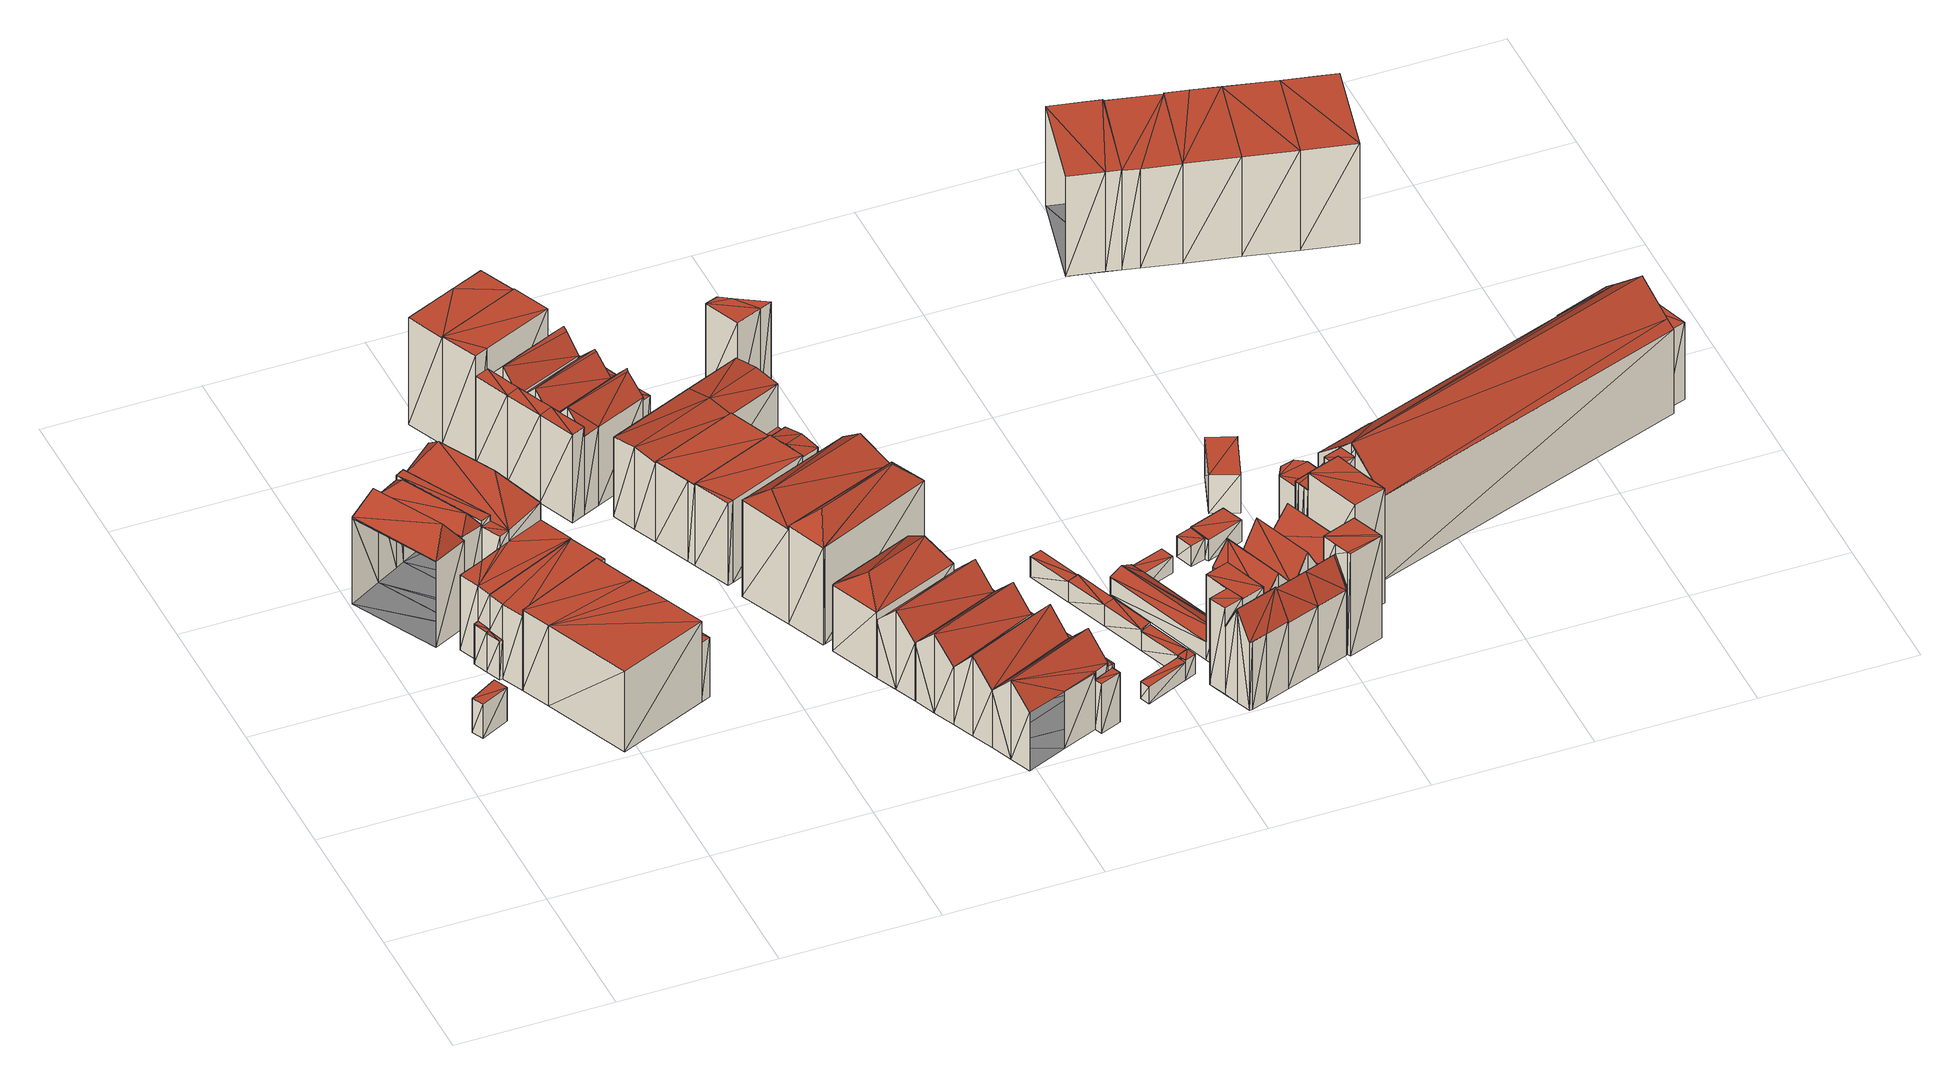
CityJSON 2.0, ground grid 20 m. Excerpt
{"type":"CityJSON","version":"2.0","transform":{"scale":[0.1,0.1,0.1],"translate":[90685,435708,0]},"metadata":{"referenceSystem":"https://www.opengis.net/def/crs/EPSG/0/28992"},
"CityObjects":{
"building1":{"type":"Building","attributes":{"TerrainHeight":-0.62,"bron_tex":"UltraCAM-X 10cm juni 2008","voll_tex":"complete","bron_geo":"Lidar 15-30 punten - nov. 2008","status":"1"},"geometry":[{"type":"MultiSurface","lod":"2","boundaries":[[[0,1,2]],[[2,3,0]],[[4,5,6]],[[6,7,4]],[[7,6,2]],[[2,1,7]],[[4,7,1]],[[1,0,4]],[[5,4,0]],[[0,3,5]],[[6,5,3]],[[3,2,6]]],"semantics":{"surfaces":[{"type":"RoofSurface"},{"type":"GroundSurface"},{"type":"WallSurface"}],"values":[0,0,1,1,2,2,2,2,2,2,2,2]}}]},
"building2":{"type":"Building","attributes":{"TerrainHeight":-0.75,"bron_tex":"UltraCAM-X 10cm juni 2008","voll_tex":"complete","bron_geo":"Lidar 15-30 punten - nov. 2008","status":"1"},"geometry":[{"type":"MultiSurface","lod":"2","boundaries":[[[8,9,10]],[[10,11,8]],[[12,13,9]],[[9,8,14]],[[14,12,9]],[[10,9,13]],[[11,14,8]],[[15,16,17]],[[17,18,19]],[[19,15,17]],[[20,21,11]],[[11,10,20]],[[19,22,23]],[[23,12,19]],[[15,19,12]],[[12,14,15]],[[18,17,10]],[[10,13,18]],[[16,15,14]],[[14,11,16]]],"semantics":{"surfaces":[{"type":"RoofSurface"},{"type":"GroundSurface"},{"type":"WallSurface"}],"values":[0,0,0,0,0,0,0,1,1,1,2,2,2,2,2,2,2,2,2,2]}}]},
"building3":{"type":"Building","attributes":{"TerrainHeight":-0.89,"bron_tex":"UltraCAM-X 10cm juni 2008","voll_tex":"complete","bron_geo":"Lidar 15-30 punten - nov. 2008","status":"1"},"geometry":[{"type":"MultiSurface","lod":"2","boundaries":[[[24,25,26]],[[27,28,29]],[[30,31,32]],[[32,33,30]],[[29,26,25]],[[27,29,25]],[[34,35,36]],[[36,37,34]],[[26,29,28]],[[26,28,24]],[[18,19,22]],[[38,39,40]],[[40,41,18]],[[18,22,38]],[[38,40,18]],[[42,18,25]],[[25,24,42]],[[22,38,28]],[[28,27,22]],[[43,44,30]],[[30,33,43]],[[38,39,33]],[[33,32,38]],[[13,23,27]],[[27,25,13]],[[41,42,34]],[[34,37,41]],[[31,45,37]],[[37,36,31]],[[32,31,36]],[[36,35,32]],[[24,28,35]],[[35,34,24]]],"semantics":{"surfaces":[{"type":"RoofSurface"},{"type":"GroundSurface"},{"type":"WallSurface"}],"values":[0,0,0,0,0,0,0,0,0,0,1,1,1,1,1,2,2,2,2,2,2,2,2,2,2,2,2,2,2,2,2,2,2]}}]},
"building4":{"type":"Building","attributes":{"TerrainHeight":-1.07,"bron_tex":"UltraCAM-X 10cm juni 2008","voll_tex":"complete","bron_geo":"Lidar 15-30 punten - nov. 2008","status":"1"},"geometry":[{"type":"MultiSurface","lod":"2","boundaries":[[[46,47,48]],[[48,49,46]],[[50,51,52]],[[52,53,54]],[[54,55,44]],[[43,50,52]],[[52,54,44]],[[44,43,52]],[[39,40,56]],[[56,57,58]],[[58,59,60]],[[60,61,62]],[[39,56,58]],[[58,60,62]],[[62,39,58]],[[60,59,48]],[[48,47,60]],[[63,64,46]],[[46,49,63]],[[59,58,49]],[[49,48,59]],[[62,61,51]],[[51,50,62]],[[39,62,50]],[[50,43,39]],[[57,56,55]],[[55,54,57]],[[65,66,54]],[[54,53,65]],[[47,46,53]],[[53,52,47]],[[61,60,52]],[[52,51,61]]],"semantics":{"surfaces":[{"type":"RoofSurface"},{"type":"GroundSurface"},{"type":"WallSurface"}],"values":[0,0,0,0,0,0,0,0,1,1,1,1,1,1,1,2,2,2,2,2,2,2,2,2,2,2,2,2,2,2,2,2,2]}}]},
"building5":{"type":"Building","attributes":{"TerrainHeight":-0.92,"bron_tex":"UltraCAM-X 10cm juni 2008","voll_tex":"complete","bron_geo":"Lidar 15-30 punten - nov. 2008","status":"1"},"geometry":[{"type":"MultiSurface","lod":"2","boundaries":[[[67,68,64]],[[64,63,67]],[[69,70,66]],[[66,65,71]],[[71,69,66]],[[72,73,58]],[[58,57,74]],[[74,75,72]],[[72,58,74]],[[73,72,68]],[[68,67,73]],[[58,73,67]],[[67,63,58]],[[70,66,57]],[[57,74,70]],[[69,70,74]],[[74,75,69]],[[72,75,69]],[[69,71,72]],[[64,68,71]],[[71,65,64]]],"semantics":{"surfaces":[{"type":"RoofSurface"},{"type":"GroundSurface"},{"type":"WallSurface"}],"values":[0,0,0,0,0,1,1,1,1,2,2,2,2,2,2,2,2,2,2,2,2]}}]},
"building6":{"type":"Building","attributes":{"TerrainHeight":-0.88,"bron_tex":"UltraCAM-X 10cm juni 2008","voll_tex":"complete","bron_geo":"Lidar 15-30 punten - nov. 2008","status":"1"},"geometry":[{"type":"MultiSurface","lod":"2","boundaries":[[[76,77,78]],[[78,79,80]],[[80,76,78]],[[81,82,83]],[[83,84,81]],[[85,86,87]],[[88,89,90]],[[91,92,85]],[[85,87,88]],[[88,90,93]],[[91,85,88]],[[88,93,91]],[[94,75,74]],[[74,95,96]],[[97,98,99]],[[100,101,102]],[[102,103,94]],[[94,74,96]],[[100,102,94]],[[94,96,97]],[[99,100,94]],[[94,97,99]],[[104,75,87]],[[87,86,104]],[[79,78,86]],[[86,85,79]],[[98,97,85]],[[85,92,98]],[[99,98,92]],[[92,91,99]],[[100,99,91]],[[91,93,100]],[[84,83,93]],[[93,90,84]],[[103,105,90]],[[90,89,103]],[[94,103,89]],[[89,88,94]],[[75,94,88]],[[88,87,75]],[[74,104,78]],[[78,77,74]],[[95,74,77]],[[77,76,95]],[[96,95,76]],[[76,80,96]],[[97,96,80]],[[80,79,97]],[[101,100,83]],[[83,82,101]],[[102,101,82]],[[82,81,102]],[[105,102,81]],[[81,84,105]]],"semantics":{"surfaces":[{"type":"RoofSurface"},{"type":"GroundSurface"},{"type":"WallSurface"}],"values":[0,0,0,0,0,0,0,0,0,0,0,0,1,1,1,1,1,1,1,1,1,1,2,2,2,2,2,2,2,2,2,2,2,2,2,2,2,2,2,2,2,2,2,2,2,2,2,2,2,2,2,2,2,2]}}]},
"building7":{"type":"Building","attributes":{"TerrainHeight":-0.83,"bron_tex":"UltraCAM-X 10cm juni 2008","voll_tex":"complete","bron_geo":"Lidar 15-30 punten - nov. 2008","status":"1"},"geometry":[{"type":"MultiSurface","lod":"2","boundaries":[[[45,106,107]],[[30,45,106]],[[106,108,30]],[[109,107,106]],[[106,108,110]],[[110,109,106]],[[30,110,108]],[[56,40,41]],[[41,111,112]],[[112,56,41]],[[111,41,45]],[[45,107,111]],[[112,111,107]],[[107,109,112]],[[56,112,109]],[[109,110,56]],[[44,55,110]],[[110,30,44]]],"semantics":{"surfaces":[{"type":"RoofSurface"},{"type":"GroundSurface"},{"type":"WallSurface"}],"values":[0,0,0,0,0,0,0,1,1,1,2,2,2,2,2,2,2,2]}}]},
"building8":{"type":"Building","attributes":{"TerrainHeight":-0.14,"bron_tex":"UltraCAM-X 10cm juni 2008","voll_tex":"complete","bron_geo":"Lidar 15-30 punten - nov. 2008","status":"1"},"geometry":[{"type":"MultiSurface","lod":"2","boundaries":[[[113,114,115]],[[115,116,117]],[[117,113,115]],[[118,119,120]],[[120,121,122]],[[122,118,120]],[[123,124,116]],[[116,115,123]],[[122,121,115]],[[115,114,122]],[[118,122,114]],[[114,113,118]],[[120,119,117]],[[117,116,120]]],"semantics":{"surfaces":[{"type":"RoofSurface"},{"type":"GroundSurface"},{"type":"WallSurface"}],"values":[0,0,0,1,1,1,2,2,2,2,2,2,2,2]}}]},
"building9":{"type":"Building","attributes":{"TerrainHeight":-0.33,"bron_tex":"UltraCAM-X 10cm juni 2008","voll_tex":"complete","bron_geo":"Lidar 15-30 punten - nov. 2008","status":"1"},"geometry":[{"type":"MultiSurface","lod":"2","boundaries":[[[125,126,127]],[[127,128,129]],[[129,125,127]],[[130,131,119]],[[119,118,130]],[[113,117,127]],[[127,128,113]],[[130,118,128]],[[128,129,130]],[[132,130,129]],[[129,125,132]],[[131,132,125]],[[125,126,131]],[[119,131,126]],[[126,127,119]]],"semantics":{"surfaces":[{"type":"RoofSurface"},{"type":"GroundSurface"},{"type":"WallSurface"}],"values":[0,0,0,1,1,2,2,2,2,2,2,2,2,2,2]}}]},
"building10":{"type":"Building","attributes":{"TerrainHeight":-0.52,"bron_tex":"UltraCAM-X 10cm juni 2008","voll_tex":"complete","bron_geo":"Lidar 15-30 punten - nov. 2008","status":"1"},"geometry":[{"type":"MultiSurface","lod":"2","boundaries":[[[133,134,135]],[[135,136,137]],[[137,138,133]],[[133,135,137]],[[139,140,141]],[[141,142,143]],[[143,139,141]],[[144,141,140]],[[140,145,144]],[[146,147,148]],[[146,148,149]],[[150,151,131]],[[131,130,152]],[[152,153,154]],[[154,155,156]],[[156,150,131]],[[152,154,156]],[[156,131,152]],[[152,157,140]],[[140,139,152]],[[136,135,139]],[[139,143,136]],[[158,150,143]],[[143,142,158]],[[159,141,160]],[[130,132,144]],[[144,145,130]],[[157,130,145]],[[145,140,157]],[[141,161,160]],[[132,131,147]],[[147,146,132]],[[146,161,144]],[[159,149,142]],[[131,151,148]],[[148,147,131]],[[153,152,135]],[[135,134,153]],[[154,153,134]],[[134,133,154]],[[155,154,133]],[[133,138,155]],[[156,155,138]],[[138,137,156]],[[150,156,137]],[[137,136,150]]],"semantics":{"surfaces":[{"type":"RoofSurface"},{"type":"GroundSurface"},{"type":"WallSurface"}],"values":[0,0,0,0,0,0,0,0,0,0,0,1,1,1,1,1,1,1,2,2,2,2,2,2,2,2,2,2,2,2,2,2,2,2,2,2,2,2,2,2,2,2,2,2,2,2]}}]},
"building11":{"type":"Building","attributes":{"TerrainHeight":-0.55,"bron_tex":"UltraCAM-X 10cm juni 2008","voll_tex":"complete","bron_geo":"Lidar 15-30 punten - nov. 2008","status":"1"},"geometry":[{"type":"MultiSurface","lod":"2","boundaries":[[[162,163,149]],[[149,148,162]],[[164,165,166]],[[166,167,164]],[[168,165,164]],[[164,169,170]],[[170,168,164]],[[171,172,173]],[[173,174,175]],[[175,171,173]],[[176,177,151]],[[151,150,178]],[[179,180,181]],[[181,176,151]],[[178,179,181]],[[181,151,178]],[[150,158,167]],[[167,166,150]],[[182,150,166]],[[166,165,182]],[[164,183,184]],[[178,182,165]],[[165,168,178]],[[172,171,168]],[[168,170,172]],[[185,164,184]],[[149,183,167]],[[185,163,169]],[[151,177,162]],[[162,148,151]],[[179,178,171]],[[171,175,179]],[[180,179,175]],[[175,174,180]],[[186,187,174]],[[174,173,186]],[[176,181,173]],[[173,172,176]]],"semantics":{"surfaces":[{"type":"RoofSurface"},{"type":"GroundSurface"},{"type":"WallSurface"}],"values":[0,0,0,0,0,0,0,0,0,0,1,1,1,1,1,1,2,2,2,2,2,2,2,2,2,2,2,2,2,2,2,2,2,2,2,2,2,2]}}]},
"building12":{"type":"Building","attributes":{"TerrainHeight":-0.56,"bron_tex":"UltraCAM-X 10cm juni 2008","voll_tex":"complete","bron_geo":"Lidar 15-30 punten - nov. 2008","status":"1"},"geometry":[{"type":"MultiSurface","lod":"2","boundaries":[[[188,189,163]],[[163,162,190]],[[190,188,163]],[[170,169,191]],[[192,193,194]],[[194,195,196]],[[196,192,194]],[[197,198,199]],[[199,200,201]],[[201,202,197]],[[197,199,201]],[[198,170,191]],[[191,199,198]],[[203,204,177]],[[177,176,205]],[[205,206,207]],[[207,208,203]],[[203,177,205]],[[205,207,203]],[[191,169,163]],[[163,189,191]],[[189,209,191]],[[210,188,200]],[[204,211,188]],[[188,190,204]],[[177,204,190]],[[190,162,177]],[[206,205,194]],[[194,193,206]],[[207,206,193]],[[193,192,207]],[[208,207,192]],[[192,196,208]],[[212,208,196]],[[196,195,212]],[[205,213,198]],[[198,197,205]],[[195,194,197]],[[197,202,195]],[[203,212,202]],[[202,201,203]],[[211,203,201]],[[201,200,211]],[[210,199,214]],[[213,176,170]],[[170,198,213]],[[199,209,214]]],"semantics":{"surfaces":[{"type":"RoofSurface"},{"type":"GroundSurface"},{"type":"WallSurface"}],"values":[0,0,0,0,0,0,0,0,0,0,0,0,0,1,1,1,1,1,1,2,2,2,2,2,2,2,2,2,2,2,2,2,2,2,2,2,2,2,2,2,2,2,2,2,2,2,2]}}]},
"building13":{"type":"Building","attributes":{"TerrainHeight":-0.41,"bron_tex":"UltraCAM-X 10cm juni 2008","voll_tex":"complete","bron_geo":"Lidar 15-30 punten - nov. 2008","status":"1"},"geometry":[{"type":"MultiSurface","lod":"2","boundaries":[[[215,216,187]],[[187,186,215]],[[217,181,180]],[[180,218,217]],[[218,180,187]],[[187,216,218]],[[217,218,216]],[[216,215,217]],[[181,217,215]],[[215,186,181]]],"semantics":{"surfaces":[{"type":"RoofSurface"},{"type":"GroundSurface"},{"type":"WallSurface"}],"values":[0,0,1,1,2,2,2,2,2,2]}}]},
"building14":{"type":"Building","attributes":{"TerrainHeight":-0.75,"bron_tex":"UltraCAM-X 10cm juni 2008","voll_tex":"complete","bron_geo":"Lidar 15-30 punten - nov. 2008","status":"1"},"geometry":[{"type":"MultiSurface","lod":"2","boundaries":[[[219,220,221]],[[221,222,223]],[[223,224,219]],[[219,221,223]],[[225,224,219]],[[226,225,219]],[[223,224,225]],[[220,226,219]],[[227,228,229]],[[230,231,232]],[[232,227,229]],[[229,230,232]],[[232,231,220]],[[220,221,232]],[[227,232,221]],[[221,222,227]],[[228,227,222]],[[222,223,228]],[[229,228,223]],[[223,225,229]],[[231,230,226]],[[226,220,231]]],"semantics":{"surfaces":[{"type":"RoofSurface"},{"type":"GroundSurface"},{"type":"WallSurface"}],"values":[0,0,0,0,0,0,0,0,1,1,1,1,2,2,2,2,2,2,2,2,2,2]}}]},
"building15":{"type":"Building","attributes":{"TerrainHeight":-0.73,"bron_tex":"UltraCAM-X 10cm juni 2008","voll_tex":"complete","bron_geo":"Lidar 15-30 punten - nov. 2008","status":"1"},"geometry":[{"type":"MultiSurface","lod":"2","boundaries":[[[233,234,235]],[[235,236,237]],[[237,233,235]],[[238,239,240]],[[240,241,238]],[[242,243,244]],[[244,240,239]],[[239,242,244]],[[245,246,239]],[[239,238,245]],[[239,246,247]],[[247,242,239]],[[248,249,250]],[[250,251,248]],[[252,248,251]],[[251,253,252]],[[254,255,256]],[[256,257,258]],[[258,254,256]],[[259,260,261]],[[261,262,259]],[[260,263,264]],[[264,265,261]],[[261,260,264]],[[266,267,268]],[[268,269,270]],[[270,271,266]],[[266,268,270]],[[238,241,235]],[[235,234,238]],[[265,264,234]],[[234,233,265]],[[272,273,237]],[[237,236,272]],[[274,272,236]],[[236,235,274]],[[275,274,241]],[[241,240,275]],[[268,267,244]],[[244,243,268]],[[276,268,243]],[[243,242,276]],[[267,275,240]],[[240,244,267]],[[277,278,246]],[[246,245,277]],[[264,263,245]],[[245,238,264]],[[269,276,242]],[[242,247,269]],[[278,269,247]],[[247,246,278]],[[261,265,250]],[[250,249,261]],[[279,261,249]],[[249,248,279]],[[251,280,281]],[[262,279,248]],[[248,252,262]],[[282,283,252]],[[252,253,282]],[[284,251,281]],[[233,237,256]],[[256,255,233]],[[255,280,250]],[[284,254,253]],[[271,282,254]],[[254,258,271]],[[266,271,258]],[[258,257,266]],[[273,266,257]],[[257,256,273]],[[270,285,260]],[[260,259,270]],[[283,270,259]],[[259,262,283]],[[285,277,263]],[[263,260,285]]],"semantics":{"surfaces":[{"type":"RoofSurface"},{"type":"GroundSurface"},{"type":"WallSurface"}],"values":[0,0,0,0,0,0,0,0,0,0,0,0,0,0,0,0,0,0,0,0,0,0,0,0,1,1,1,1,2,2,2,2,2,2,2,2,2,2,2,2,2,2,2,2,2,2,2,2,2,2,2,2,2,2,2,2,2,2,2,2,2,2,2,2,2,2,2,2,2,2,2,2,2,2,2,2,2,2]}}]},
"building16":{"type":"Building","attributes":{"TerrainHeight":-0.93,"bron_tex":"UltraCAM-X 10cm juni 2008","voll_tex":"complete","bron_geo":"Lidar 15-30 punten - nov. 2008","status":"1"},"geometry":[{"type":"MultiSurface","lod":"2","boundaries":[[[286,287,288]],[[288,289,290]],[[290,291,286]],[[286,288,290]],[[292,293,294]],[[295,296,297]],[[295,294,293]],[[293,296,295]],[[294,292,298]],[[298,299,297]],[[297,295,294]],[[294,298,297]],[[300,301,302]],[[302,303,304]],[[304,305,300]],[[300,302,304]],[[303,302,293]],[[293,292,303]],[[288,287,297]],[[297,296,288]],[[302,306,296]],[[296,293,302]],[[304,303,292]],[[292,298,304]],[[298,299,304]],[[307,304,299]],[[299,297,307]],[[305,307,287]],[[287,286,305]],[[300,305,286]],[[286,291,300]],[[301,300,291]],[[291,290,301]],[[308,301,290]],[[290,289,308]],[[306,308,289]],[[289,288,306]]],"semantics":{"surfaces":[{"type":"RoofSurface"},{"type":"GroundSurface"},{"type":"WallSurface"}],"values":[0,0,0,0,0,0,0,0,0,0,0,0,1,1,1,1,2,2,2,2,2,2,2,2,2,2,2,2,2,2,2,2,2,2,2,2,2]}}]},
"building17":{"type":"Building","attributes":{"TerrainHeight":-0.86,"bron_tex":"UltraCAM-X 10cm juni 2008","voll_tex":"complete","bron_geo":"Lidar 15-30 punten - nov. 2008","status":"1"},"geometry":[{"type":"MultiSurface","lod":"2","boundaries":[[[309,310,311]],[[311,312,309]],[[310,313,309]],[[312,309,313]],[[314,315,312]],[[312,313,314]],[[312,315,311]],[[316,230,229]],[[229,317,318]],[[318,316,229]],[[225,226,310]],[[310,311,225]],[[230,316,313]],[[313,310,230]],[[318,317,315]],[[315,314,318]],[[316,318,314]],[[314,313,316]],[[317,229,311]],[[311,315,317]]],"semantics":{"surfaces":[{"type":"RoofSurface"},{"type":"GroundSurface"},{"type":"WallSurface"}],"values":[0,0,0,0,0,0,0,1,1,1,2,2,2,2,2,2,2,2,2,2]}}]},
"building18":{"type":"Building","attributes":{"TerrainHeight":-1.01,"bron_tex":"UltraCAM-X 10cm juni 2008","voll_tex":"complete","bron_geo":"Lidar 15-30 punten - nov. 2008","status":"1"},"geometry":[{"type":"MultiSurface","lod":"2","boundaries":[[[319,320,321]],[[321,322,319]],[[323,324,325]],[[325,326,323]],[[325,324,327]],[[327,328,325]],[[329,330,302]],[[302,301,329]],[[301,308,322]],[[322,321,301]],[[329,301,321]],[[321,320,329]],[[319,331,324]],[[324,323,319]],[[330,332,323]],[[323,326,330]],[[333,330,326]],[[326,325,333]],[[308,302,328]],[[328,327,308]],[[324,327,322]],[[322,331,324]],[[328,325,333]],[[333,302,328]]],"semantics":{"surfaces":[{"type":"RoofSurface"},{"type":"GroundSurface"},{"type":"WallSurface"}],"values":[0,0,0,0,0,0,1,1,2,2,2,2,2,2,2,2,2,2,2,2,2,2,2,2]}}]},
"building19":{"type":"Building","attributes":{"TerrainHeight":-0.99,"bron_tex":"UltraCAM-X 10cm juni 2008","voll_tex":"complete","bron_geo":"Lidar 15-30 punten - nov. 2008","status":"1"},"geometry":[{"type":"MultiSurface","lod":"2","boundaries":[[[334,323,326]],[[326,335,334]],[[336,334,335]],[[335,337,336]],[[338,339,320]],[[340,338,320]],[[340,320,319]],[[341,342,343]],[[344,345,330]],[[330,329,344]],[[332,330,326]],[[326,323,332]],[[334,323,319]],[[319,346,334]],[[326,335,347]],[[347,330,326]],[[340,346,334]],[[334,336,340]],[[341,343,336]],[[336,337,341]],[[347,345,337]],[[337,335,347]],[[344,329,320]],[[320,339,344]],[[338,340,343]],[[343,342,338]]],"semantics":{"surfaces":[{"type":"RoofSurface"},{"type":"GroundSurface"},{"type":"WallSurface"}],"values":[0,0,0,0,0,0,0,0,1,1,2,2,2,2,2,2,2,2,2,2,2,2,2,2,2,2]}}]},
"building20":{"type":"Building","attributes":{"TerrainHeight":-1.12,"bron_tex":"UltraCAM-X 10cm juni 2008","voll_tex":"complete","bron_geo":"Lidar 15-30 punten - nov. 2008","status":"1"},"geometry":[{"type":"MultiSurface","lod":"2","boundaries":[[[348,349,350]],[[351,352,353]],[[353,354,355]],[[355,351,353]],[[356,357,358]],[[358,359,356]],[[360,356,357]],[[357,350,360]],[[361,362,345]],[[345,344,361]],[[350,360,348]],[[351,355,350]],[[350,349,351]],[[360,363,349]],[[349,348,360]],[[339,338,354]],[[354,353,339]],[[361,344,353]],[[353,352,361]],[[364,365,352]],[[352,351,364]],[[342,341,359]],[[359,358,342]],[[357,358,354]],[[354,366,357]],[[345,367,356]],[[356,359,345]],[[355,366,357]],[[357,350,355]],[[367,362,360]],[[360,356,367]]],"semantics":{"surfaces":[{"type":"RoofSurface"},{"type":"GroundSurface"},{"type":"WallSurface"}],"values":[0,0,0,0,0,0,0,0,1,1,2,2,2,2,2,2,2,2,2,2,2,2,2,2,2,2,2,2,2,2,2]}}]},
"building21":{"type":"Building","attributes":{"TerrainHeight":-0.99,"bron_tex":"UltraCAM-X 10cm juni 2008","voll_tex":"complete","bron_geo":"Lidar 15-30 punten - nov. 2008","status":"1"},"geometry":[{"type":"MultiSurface","lod":"2","boundaries":[[[368,369,370]],[[370,371,372]],[[372,373,374]],[[374,368,370]],[[370,372,374]],[[360,363,369]],[[369,370,360]],[[375,376,365]],[[365,364,377]],[[377,375,365]],[[378,379,362]],[[362,361,380]],[[381,382,378]],[[362,380,383]],[[383,381,378]],[[378,362,383]],[[377,384,369]],[[369,368,377]],[[381,385,368]],[[368,374,381]],[[386,387,374]],[[374,373,386]],[[378,382,373]],[[373,372,378]],[[388,379,371]],[[371,370,388]],[[369,363,364]],[[364,384,369]],[[360,370,388]],[[388,362,360]],[[380,361,365]],[[365,376,380]],[[383,380,376]],[[376,375,383]],[[385,383,375]],[[375,377,385]]],"semantics":{"surfaces":[{"type":"RoofSurface"},{"type":"GroundSurface"},{"type":"WallSurface"}],"values":[0,0,0,0,0,0,0,0,0,0,1,1,1,1,1,1,2,2,2,2,2,2,2,2,2,2,2,2,2,2,2,2,2,2,2,2]}}]},
"building22":{"type":"Building","attributes":{"TerrainHeight":-0.84,"bron_tex":"UltraCAM-X 10cm juni 2008","voll_tex":"complete","bron_geo":"Lidar 15-30 punten - nov. 2008","status":"1"},"geometry":[{"type":"MultiSurface","lod":"2","boundaries":[[[389,387,386]],[[386,390,391]],[[391,392,389]],[[389,386,391]],[[393,382,381]],[[381,383,394]],[[394,395,393]],[[393,381,394]],[[383,381,387]],[[387,389,383]],[[394,383,389]],[[389,392,394]],[[395,394,392]],[[392,391,395]],[[393,395,391]],[[391,390,393]],[[382,393,390]],[[390,386,382]]],"semantics":{"surfaces":[{"type":"RoofSurface"},{"type":"GroundSurface"},{"type":"WallSurface"}],"values":[0,0,0,0,1,1,1,1,2,2,2,2,2,2,2,2,2,2]}}]},
"building23":{"type":"Building","attributes":{"TerrainHeight":-0.66,"bron_tex":"UltraCAM-X 10cm juni 2008","voll_tex":"complete","bron_geo":"Lidar 15-30 punten - nov. 2008","status":"1"},"geometry":[{"type":"MultiSurface","lod":"2","boundaries":[[[396,397,398]],[[398,399,400]],[[400,401,402]],[[402,396,398]],[[398,400,402]],[[403,404,405]],[[405,406,407]],[[407,408,409]],[[409,403,405]],[[405,407,409]],[[405,404,398]],[[398,397,405]],[[406,405,397]],[[397,396,406]],[[407,406,396]],[[396,402,407]],[[408,407,402]],[[402,401,408]],[[409,408,401]],[[401,400,409]],[[403,409,400]],[[400,399,403]],[[404,403,399]],[[399,398,404]]],"semantics":{"surfaces":[{"type":"RoofSurface"},{"type":"GroundSurface"},{"type":"WallSurface"}],"values":[0,0,0,0,0,1,1,1,1,1,2,2,2,2,2,2,2,2,2,2,2,2,2,2]}}]},
"building24":{"type":"Building","attributes":{"TerrainHeight":-1.08,"bron_tex":"UltraCAM-X 10cm juni 2008","voll_tex":"complete","bron_geo":"Lidar 15-30 punten - nov. 2008","status":"1"},"geometry":[{"type":"MultiSurface","lod":"2","boundaries":[[[410,411,412]],[[412,413,410]],[[414,415,416]],[[416,417,414]],[[418,419,420]],[[420,421,422]],[[422,418,420]],[[423,424,413]],[[413,412,423]],[[420,419,412]],[[412,411,420]],[[425,420,411]],[[411,410,425]],[[415,414,410]],[[410,413,415]],[[418,422,416]],[[416,415,418]],[[421,425,414]],[[414,417,421]],[[422,421,417]],[[417,416,422]]],"semantics":{"surfaces":[{"type":"RoofSurface"},{"type":"GroundSurface"},{"type":"WallSurface"}],"values":[0,0,0,0,1,1,1,2,2,2,2,2,2,2,2,2,2,2,2,2,2]}}]},
"building25":{"type":"Building","attributes":{"TerrainHeight":-1.07,"bron_tex":"UltraCAM-X 10cm juni 2008","voll_tex":"complete","bron_geo":"Lidar 15-30 punten - nov. 2008","status":"1"},"geometry":[{"type":"MultiSurface","lod":"2","boundaries":[[[426,427,428]],[[428,429,426]],[[430,431,432]],[[432,433,430]],[[430,433,428]],[[428,427,430]],[[431,430,427]],[[427,426,431]],[[433,432,429]],[[429,428,433]]],"semantics":{"surfaces":[{"type":"RoofSurface"},{"type":"GroundSurface"},{"type":"WallSurface"}],"values":[0,0,1,1,2,2,2,2,2,2]}}]},
"building26":{"type":"Building","attributes":{"TerrainHeight":-1.15,"bron_tex":"UltraCAM-X 10cm juni 2008","voll_tex":"complete","bron_geo":"Lidar 15-30 punten - nov. 2008","status":"1"},"geometry":[{"type":"MultiSurface","lod":"2","boundaries":[[[434,435,436]],[[436,437,434]],[[438,432,431]],[[431,439,438]],[[426,429,437]],[[437,436,426]],[[439,431,436]],[[436,435,439]],[[432,438,434]],[[434,437,432]]],"semantics":{"surfaces":[{"type":"RoofSurface"},{"type":"GroundSurface"},{"type":"WallSurface"}],"values":[0,0,1,1,2,2,2,2,2,2]}}]},
"building27":{"type":"Building","attributes":{"TerrainHeight":-1.15,"bron_tex":"UltraCAM-X 10cm juni 2008","voll_tex":"complete","bron_geo":"Lidar 15-30 punten - nov. 2008","status":"1"},"geometry":[{"type":"MultiSurface","lod":"2","boundaries":[[[440,441,435]],[[435,434,440]],[[442,438,439]],[[439,443,442]],[[443,439,435]],[[435,441,443]],[[444,445,441]],[[441,440,444]],[[438,442,440]],[[440,434,438]]],"semantics":{"surfaces":[{"type":"RoofSurface"},{"type":"GroundSurface"},{"type":"WallSurface"}],"values":[0,0,1,1,2,2,2,2,2,2]}}]},
"building28":{"type":"Building","attributes":{"TerrainHeight":-0.91,"bron_tex":"UltraCAM-X 10cm juni 2008","voll_tex":"complete","bron_geo":"Lidar 15-30 punten - nov. 2008","status":"1"},"geometry":[{"type":"MultiSurface","lod":"2","boundaries":[[[444,413,446]],[[446,445,444]],[[424,423,447]],[[419,418,442]],[[442,443,419]],[[448,443,445]],[[445,446,448]],[[424,447,446]],[[446,413,424]],[[442,418,413]],[[413,444,442]],[[419,448,447]],[[447,423,419]]],"semantics":{"surfaces":[{"type":"RoofSurface"},{"type":"GroundSurface"},{"type":"WallSurface"}],"values":[0,0,0,1,1,2,2,2,2,2,2,2,2]}}]},
"building29":{"type":"Building","attributes":{"TerrainHeight":-1.02,"bron_tex":"UltraCAM-X 10cm juni 2008","voll_tex":"complete","bron_geo":"Lidar 15-30 punten - nov. 2008","status":"1"},"geometry":[{"type":"MultiSurface","lod":"2","boundaries":[[[449,450,451]],[[451,452,453]],[[453,449,451]],[[454,455,456]],[[456,457,454]],[[458,459,460]],[[458,460,461]],[[462,459,460]],[[460,463,464]],[[464,465,462]],[[462,460,464]],[[466,467,468]],[[468,469,470]],[[470,471,472]],[[472,473,466]],[[466,468,470]],[[470,472,466]],[[474,475,476]],[[476,450,474]],[[475,477,451]],[[451,476,475]],[[478,468,450]],[[450,449,478]],[[479,461,449]],[[449,453,479]],[[467,466,452]],[[452,451,467]],[[466,473,456]],[[456,455,466]],[[453,452,455]],[[455,454,453]],[[458,479,454]],[[454,457,458]],[[473,480,457]],[[457,456,473]],[[481,482,461]],[[461,460,481]],[[480,483,459]],[[459,458,480]],[[484,481,460]],[[460,463,484]],[[470,469,463]],[[463,464,470]],[[471,470,464]],[[464,465,471]],[[472,471,465]],[[465,462,472]],[[459,462,472]],[[472,483,459]]],"semantics":{"surfaces":[{"type":"RoofSurface"},{"type":"GroundSurface"},{"type":"WallSurface"}],"values":[0,0,0,0,0,0,0,0,0,0,0,1,1,1,1,1,1,2,2,2,2,2,2,2,2,2,2,2,2,2,2,2,2,2,2,2,2,2,2,2,2,2,2,2,2,2,2,2,2]}}]},
"building30":{"type":"Building","attributes":{"TerrainHeight":-0.81,"bron_tex":"UltraCAM-X 10cm juni 2008","voll_tex":"complete","bron_geo":"Lidar 15-30 punten - nov. 2008","status":"1"},"geometry":[{"type":"MultiSurface","lod":"2","boundaries":[[[485,486,487]],[[487,475,474]],[[474,488,489]],[[489,485,487]],[[487,474,489]],[[475,487,490]],[[490,477,475]],[[491,492,493]],[[494,495,468]],[[468,467,491]],[[491,493,494]],[[494,468,491]],[[492,496,487]],[[487,486,492]],[[497,498,486]],[[486,485,497]],[[494,493,485]],[[485,489,494]],[[495,494,489]],[[489,488,495]],[[487,490,491]],[[491,496,487]],[[491,467,477]],[[477,490,491]]],"semantics":{"surfaces":[{"type":"RoofSurface"},{"type":"GroundSurface"},{"type":"WallSurface"}],"values":[0,0,0,0,0,0,0,1,1,1,1,1,2,2,2,2,2,2,2,2,2,2,2,2]}}]},
"building31":{"type":"Building","attributes":{"TerrainHeight":-0.82,"bron_tex":"UltraCAM-X 10cm juni 2008","voll_tex":"complete","bron_geo":"Lidar 15-30 punten - nov. 2008","status":"1"},"geometry":[{"type":"MultiSurface","lod":"2","boundaries":[[[499,500,498]],[[498,497,499]],[[501,493,492]],[[492,502,501]],[[502,492,498]],[[498,500,502]],[[501,502,500]],[[500,499,501]],[[493,501,499]],[[499,497,493]]],"semantics":{"surfaces":[{"type":"RoofSurface"},{"type":"GroundSurface"},{"type":"WallSurface"}],"values":[0,0,1,1,2,2,2,2,2,2]}}]},
"building32":{"type":"Building","attributes":{"TerrainHeight":-0.76,"bron_tex":"UltraCAM-X 10cm juni 2008","voll_tex":"complete","bron_geo":"Lidar 15-30 punten - nov. 2008","status":"1"},"geometry":[{"type":"MultiSurface","lod":"2","boundaries":[[[503,504,481]],[[481,484,503]],[[482,481,504]],[[482,504,505]],[[506,507,508]],[[508,509,506]],[[510,509,506]],[[506,511,512]],[[512,510,506]],[[513,514,495]],[[495,468,469]],[[469,513,495]],[[514,515,506]],[[506,507,514]],[[516,514,507]],[[507,508,516]],[[517,505,508]],[[508,509,517]],[[515,495,511]],[[511,506,515]],[[510,509,517]],[[517,482,510]],[[468,478,510]],[[510,512,468]],[[488,474,512]],[[512,511,488]],[[504,503,518]],[[469,513,503]],[[503,484,469]],[[504,519,505]]],"semantics":{"surfaces":[{"type":"RoofSurface"},{"type":"GroundSurface"},{"type":"WallSurface"}],"values":[0,0,0,0,0,0,0,0,0,1,1,1,2,2,2,2,2,2,2,2,2,2,2,2,2,2,2,2,2,2]}}]},
"building33":{"type":"Building","attributes":{"TerrainHeight":-0.73,"bron_tex":"UltraCAM-X 10cm juni 2008","voll_tex":"complete","bron_geo":"Lidar 15-30 punten - nov. 2008","status":"1"},"geometry":[{"type":"MultiSurface","lod":"2","boundaries":[[[520,521,504]],[[504,518,520]],[[519,504,521]],[[519,521,522]],[[523,524,525]],[[525,526,523]],[[524,527,528]],[[528,525,524]],[[513,514,529]],[[529,530,513]],[[513,530,520]],[[520,518,513]],[[531,514,526]],[[526,525,531]],[[519,532,524]],[[524,523,519]],[[514,516,523]],[[523,526,514]],[[528,525,531]],[[531,529,528]],[[533,529,528]],[[528,527,533]],[[532,522,527]],[[527,524,532]]],"semantics":{"surfaces":[{"type":"RoofSurface"},{"type":"GroundSurface"},{"type":"WallSurface"}],"values":[0,0,0,0,0,0,0,0,1,1,2,2,2,2,2,2,2,2,2,2,2,2,2,2]}}]},
"building34":{"type":"Building","attributes":{"TerrainHeight":-0.87,"bron_tex":"UltraCAM-X 10cm juni 2008","voll_tex":"complete","bron_geo":"Lidar 15-30 punten - nov. 2008","status":"1"},"geometry":[{"type":"MultiSurface","lod":"2","boundaries":[[[534,535,536]],[[536,537,534]],[[538,539,540]],[[540,541,538]],[[539,538,536]],[[536,535,539]],[[541,540,534]],[[534,537,541]],[[538,541,537]],[[537,536,538]]],"semantics":{"surfaces":[{"type":"RoofSurface"},{"type":"GroundSurface"},{"type":"WallSurface"}],"values":[0,0,1,1,2,2,2,2,2,2]}}]},
"building35":{"type":"Building","attributes":{"TerrainHeight":-0.94,"bron_tex":"UltraCAM-X 10cm juni 2008","voll_tex":"complete","bron_geo":"Lidar 15-30 punten - nov. 2008","status":"1"},"geometry":[{"type":"MultiSurface","lod":"2","boundaries":[[[542,543,544]],[[544,545,546]],[[546,542,544]],[[547,540,539]],[[539,548,549]],[[549,547,539]],[[548,539,544]],[[544,543,548]],[[549,548,543]],[[543,542,549]],[[547,549,542]],[[542,546,547]],[[540,547,546]],[[546,545,540]],[[535,534,545]],[[545,544,535]]],"semantics":{"surfaces":[{"type":"RoofSurface"},{"type":"GroundSurface"},{"type":"WallSurface"}],"values":[0,0,0,1,1,1,2,2,2,2,2,2,2,2,2,2]}}]},
"building36":{"type":"Building","attributes":{"TerrainHeight":-0.74,"bron_tex":"UltraCAM-X 10cm juni 2008","voll_tex":"complete","bron_geo":"Lidar 15-30 punten - nov. 2008","status":"1"},"geometry":[{"type":"MultiSurface","lod":"2","boundaries":[[[550,551,552]],[[552,553,554]],[[554,555,550]],[[550,552,554]],[[553,552,528]],[[528,527,556]],[[556,553,528]],[[557,558,559]],[[560,561,562]],[[562,557,559]],[[559,560,562]],[[563,564,521]],[[521,520,563]],[[564,565,566]],[[566,521,564]],[[567,530,529]],[[529,568,569]],[[570,571,572]],[[529,569,573]],[[573,570,572]],[[567,529,573]],[[573,572,567]],[[554,553,574]],[[574,558,554]],[[553,556,559]],[[559,574,553]],[[570,573,558]],[[558,557,570]],[[571,570,557]],[[557,562,571]],[[572,571,562]],[[562,561,572]],[[567,572,561]],[[561,560,567]],[[565,564,575]],[[575,559,565]],[[564,563,560]],[[560,575,564]],[[530,567,563]],[[563,520,530]],[[521,566,522]],[[551,552,576]],[[576,568,551]],[[577,568,551]],[[551,550,577]],[[569,577,550]],[[550,555,569]],[[573,569,555]],[[555,554,573]],[[576,529,528]],[[528,552,576]],[[566,565,556]],[[556,527,566]],[[529,533,527]],[[527,528,529]]],"semantics":{"surfaces":[{"type":"RoofSurface"},{"type":"GroundSurface"},{"type":"WallSurface"}],"values":[0,0,0,0,0,0,0,0,0,0,0,0,0,0,0,1,1,1,1,1,1,1,2,2,2,2,2,2,2,2,2,2,2,2,2,2,2,2,2,2,2,2,2,2,2,2,2,2,2,2,2,2,2,2,2]}}]},
"building37":{"type":"Building","attributes":{"TerrainHeight":-0.26,"bron_tex":"UltraCAM-X 10cm juni 2008","voll_tex":"complete","bron_geo":"Lidar 15-30 punten - nov. 2008","status":"1"},"geometry":[{"type":"MultiSurface","lod":"2","boundaries":[[[578,579,580]],[[580,581,582]],[[582,578,580]],[[583,584,585]],[[585,586,587]],[[587,583,585]],[[584,583,580]],[[580,579,584]],[[585,584,579]],[[579,578,585]],[[586,585,578]],[[578,582,586]],[[587,586,582]],[[582,581,587]],[[583,587,581]],[[581,580,583]]],"semantics":{"surfaces":[{"type":"RoofSurface"},{"type":"GroundSurface"},{"type":"WallSurface"}],"values":[0,0,0,1,1,1,2,2,2,2,2,2,2,2,2,2]}}]},
"building38":{"type":"Building","attributes":{"TerrainHeight":0.87,"bron_tex":"UltraCAM-X 10cm juni 2008","voll_tex":"complete","bron_geo":"Lidar 15-30 punten - nov. 2008","status":"1"},"geometry":[{"type":"MultiSurface","lod":"2","boundaries":[[[588,589,590]],[[588,590,591]],[[588,591,592]],[[593,594,595]],[[595,596,593]],[[596,595,591]],[[591,590,596]],[[597,598,590]],[[590,589,597]],[[599,593,589]],[[589,588,599]],[[594,599,588]],[[588,592,594]]],"semantics":{"surfaces":[{"type":"RoofSurface"},{"type":"GroundSurface"},{"type":"WallSurface"}],"values":[0,0,0,1,1,2,2,2,2,2,2,2,2]}}]},
"building39":{"type":"Building","attributes":{"TerrainHeight":1,"bron_tex":"UltraCAM-X 10cm juni 2008","voll_tex":"complete","bron_geo":"Lidar 15-30 punten - nov. 2008","status":"1"},"geometry":[{"type":"MultiSurface","lod":"2","boundaries":[[[600,598,597]],[[601,600,597]],[[601,597,602]],[[601,602,603]],[[604,593,596]],[[596,605,604]],[[606,596,598]],[[598,600,606]],[[605,606,600]],[[600,601,605]],[[607,604,603]],[[603,602,607]],[[593,607,602]],[[602,597,593]]],"semantics":{"surfaces":[{"type":"RoofSurface"},{"type":"GroundSurface"},{"type":"WallSurface"}],"values":[0,0,0,0,1,1,2,2,2,2,2,2,2,2]}}]},
"building40":{"type":"Building","attributes":{"TerrainHeight":-0.49,"bron_tex":"UltraCAM-X 10cm juni 2008","voll_tex":"complete","bron_geo":"Lidar 15-30 punten - nov. 2008","status":"1"},"geometry":[{"type":"MultiSurface","lod":"2","boundaries":[[[608,609,610]],[[610,611,612]],[[612,613,614]],[[614,608,610]],[[610,612,614]],[[615,616,617]],[[617,618,615]],[[619,620,621]],[[621,622,619]],[[623,624,625]],[[626,627,628]],[[628,629,623]],[[623,625,626]],[[626,628,623]],[[630,631,632]],[[632,633,634]],[[634,630,632]],[[635,636,637]],[[637,638,639]],[[639,640,641]],[[641,642,643]],[[635,637,639]],[[641,643,644]],[[644,635,639]],[[639,641,644]],[[645,640,639]],[[639,646,647]],[[647,648,645]],[[645,639,647]],[[649,650,651]],[[651,652,653]],[[653,654,649]],[[649,651,653]],[[655,569,568]],[[656,657,658]],[[658,659,660]],[[660,661,662]],[[663,664,665]],[[666,667,668]],[[669,670,671]],[[671,672,673]],[[673,674,675]],[[676,677,655]],[[655,568,656]],[[658,660,662]],[[666,668,669]],[[669,671,673]],[[673,675,678]],[[676,655,656]],[[658,662,663]],[[665,666,669]],[[669,673,678]],[[678,676,656]],[[658,663,665]],[[665,669,678]],[[678,656,658]],[[658,665,678]],[[670,669,632]],[[632,631,670]],[[671,670,631]],[[631,630,671]],[[673,672,634]],[[634,633,673]],[[660,659,610]],[[610,609,660]],[[661,660,609]],[[609,608,661]],[[662,661,608]],[[608,614,662]],[[663,662,614]],[[614,613,663]],[[659,658,611]],[[611,610,659]],[[664,663,637]],[[637,636,664]],[[665,664,636]],[[636,635,665]],[[666,665,635]],[[635,644,666]],[[667,666,644]],[[644,643,667]],[[668,667,643]],[[643,642,668]],[[641,642,668]],[[668,669,641]],[[679,632,641]],[[641,640,679]],[[620,680,639]],[[639,638,620]],[[613,612,638]],[[638,637,613]],[[633,679,640]],[[640,645,633]],[[674,673,645]],[[645,648,674]],[[675,674,648]],[[648,647,675]],[[678,675,647]],[[647,646,678]],[[680,619,681]],[[681,639,680]],[[682,681,616]],[[629,628,651]],[[651,650,629]],[[618,617,650]],[[650,649,618]],[[677,676,649]],[[649,654,677]],[[655,677,654]],[[654,653,655]],[[569,655,653]],[[653,652,569]],[[577,569,652]],[[652,651,577]],[[682,615,646]],[[676,678,615]],[[615,618,676]],[[612,683,621]],[[621,620,612]],[[617,616,619]],[[619,622,617]],[[623,629,622]],[[622,621,623]],[[658,657,625]],[[625,624,658]],[[683,611,624]],[[624,623,683]],[[568,577,628]],[[628,627,568]],[[656,568,627]],[[627,626,656]],[[657,656,626]],[[626,625,657]]],"semantics":{"surfaces":[{"type":"RoofSurface"},{"type":"GroundSurface"},{"type":"WallSurface"}],"values":[0,0,0,0,0,0,0,0,0,0,0,0,0,0,0,0,0,0,0,0,0,0,0,0,0,0,0,0,0,0,0,0,0,1,1,1,1,1,1,1,1,1,1,1,1,1,1,1,1,1,1,1,1,1,1,1,1,2,2,2,2,2,2,2,2,2,2,2,2,2,2,2,2,2,2,2,2,2,2,2,2,2,2,2,2,2,2,2,2,2,2,2,2,2,2,2,2,2,2,2,2,2,2,2,2,2,2,2,2,2,2,2,2,2,2,2,2,2,2,2,2,2,2,2,2,2,2,2,2,2,2,2,2]}}]},
"building41":{"type":"Building","attributes":{"TerrainHeight":0.82,"bron_tex":"UltraCAM-X 10cm juni 2008","voll_tex":"complete","bron_geo":"Lidar 15-30 punten - nov. 2008","status":"1"},"geometry":[{"type":"MultiSurface","lod":"2","boundaries":[[[684,685,686]],[[686,687,688]],[[688,684,686]],[[689,604,605]],[[605,690,689]],[[601,603,686]],[[686,685,601]],[[691,605,685]],[[685,684,691]],[[690,691,684]],[[684,688,690]],[[604,689,687]],[[687,686,604]]],"semantics":{"surfaces":[{"type":"RoofSurface"},{"type":"GroundSurface"},{"type":"WallSurface"}],"values":[0,0,0,1,1,2,2,2,2,2,2,2,2]}}]},
"building42":{"type":"Building","attributes":{"TerrainHeight":0.89,"bron_tex":"UltraCAM-X 10cm juni 2008","voll_tex":"complete","bron_geo":"Lidar 15-30 punten - nov. 2008","status":"1"},"geometry":[{"type":"MultiSurface","lod":"2","boundaries":[[[692,693,688]],[[692,688,687]],[[694,689,690]],[[690,695,694]],[[695,690,688]],[[688,693,695]],[[689,694,692]],[[692,687,689]]],"semantics":{"surfaces":[{"type":"RoofSurface"},{"type":"GroundSurface"},{"type":"WallSurface"}],"values":[0,0,1,1,2,2,2,2]}}]},
"building43":{"type":"Building","attributes":{"TerrainHeight":0.83,"bron_tex":"UltraCAM-X 10cm juni 2008","voll_tex":"complete","bron_geo":"Lidar 15-30 punten - nov. 2008","status":"1"},"geometry":[{"type":"MultiSurface","lod":"2","boundaries":[[[696,697,693]],[[693,692,698]],[[698,696,693]],[[699,694,695]],[[695,700,699]],[[701,695,693]],[[693,697,701]],[[700,701,697]],[[697,696,700]],[[694,699,698]],[[698,692,694]]],"semantics":{"surfaces":[{"type":"RoofSurface"},{"type":"GroundSurface"},{"type":"WallSurface"}],"values":[0,0,0,1,1,2,2,2,2,2,2]}}]}
},
"vertices":[
[83,312,49],[75,330,49],[39,309,49],[46,294,49],[83,312,0],[46,294,0],[39,309,0],[75,330,0],
[77,486,159],[30,575,159],[4,574,126],[61,465,125],[103,488,126],[46,598,126],[104,486,126],[104,486,0],[61,465,0],[4,574,0],[46,598,0],[103,488,0],[4,574,124],[61,465,124],[103,489,0],[103,489,126],
[75,614,128],[46,598,127],[71,586,150],[103,489,129],[132,502,128],[114,502,150],[158,484,125],[145,508,125],[132,502,125],[145,478,125],[75,614,134],[132,502,134],[145,508,134],[86,621,134],[132,502,0],[145,478,0],[158,484,0],[86,621,0],[75,614,0],[145,478,109],[158,484,109],[86,621,125],
[101,405,58],[95,424,58],[89,421,58],[96,402,58],[116,464,109],[84,450,109],[95,424,109],[101,405,109],[225,462,109],[206,506,109],[206,506,0],[225,462,0],[96,402,0],[89,421,0],[95,424,0],[84,450,0],[116,464,0],[96,402,56],[101,405,56],[101,405,108],[225,462,108],
[104,383,56],[108,384,56],[121,356,108],[246,414,108],[108,384,108],[108,384,0],[104,383,0],[246,414,0],[121,356,0],
[268,362,92],[246,414,92],[234,409,92],[256,357,92],[267,361,92],[311,263,86],[290,312,86],[278,307,86],[299,258,86],[256,357,117],[234,409,117],[121,356,117],[137,319,117],[184,209,117],[299,258,117],[267,332,117],[266,335,117],[278,307,117],[137,319,0],[268,362,0],[267,361,0],[256,357,0],[266,335,0],[267,332,0],[278,307,0],[290,312,0],[311,263,0],[184,209,0],[234,409,0],[299,258,0],
[125,610,171],[127,644,143],[163,537,171],[151,636,116],[206,506,134],[127,644,0],[151,636,0],
[317,845,155],[296,892,155],[255,875,155],[188,846,155],[209,798,155],[317,845,0],[209,798,0],[188,846,0],[255,875,0],[296,892,0],[255,875,154],[188,846,154],
[247,758,157],[230,751,157],[209,798,157],[317,845,157],[338,797,157],[338,797,0],[230,751,0],[247,758,0],
[362,775,102],[361,775,102],[350,771,102],[357,752,102],[368,756,102],[369,756,102],[350,771,140],[348,775,145],[257,735,145],[266,713,117],[357,752,116],[247,758,117],[338,797,117],[247,758,128],[230,751,128],[249,705,128],[266,713,128],[357,752,0],[249,705,0],[350,771,0],[361,775,0],[362,775,0],[369,756,0],[368,756,0],[348,775,0],[266,713,0],[262,722,128],[257,735,128],[251,749,128],
[270,658,128],[287,666,128],[277,689,141],[366,728,141],[357,752,114],[266,713,114],[367,726,139],[287,666,114],[376,704,114],[367,726,109],[376,704,109],[388,709,109],[383,720,109],[379,731,109],[376,704,0],[270,658,0],[367,726,0],[379,731,0],[383,720,0],[388,709,0],[366,728,0],[272,700,128],[277,689,128],[281,678,128],[388,709,66],[383,720,66],
[307,619,128],[287,665,128],[290,611,128],[287,665,114],[407,664,109],[398,683,109],[386,679,109],[396,658,109],[407,663,109],[386,679,139],[386,681,142],[297,642,142],[307,619,114],[329,628,114],[396,658,114],[329,628,0],[290,611,0],[386,679,0],[398,683,0],[407,664,0],[407,663,0],[292,653,128],[302,631,128],[307,619,0],[396,658,0],[386,681,0],[297,642,128],
[416,721,66],[411,731,66],[416,721,0],[411,731,0],
[439,387,169],[415,415,140],[425,419,140],[425,420,138],[566,480,136],[570,440,169],[596,410,137],[444,349,137],[425,420,0],[566,480,0],[596,410,0],[444,349,0],[415,415,0],[425,419,0],
[499,534,117],[475,590,117],[363,543,117],[383,496,117],[387,487,117],[475,590,115],[462,621,120],[350,573,120],[363,543,115],[449,651,115],[339,604,115],[337,604,115],[545,620,115],[532,651,120],[520,681,115],[532,520,121],[522,544,116],[499,534,116],[509,510,121],[542,496,116],[519,486,116],[519,486,119],[499,534,119],[387,487,119],[408,439,119],[415,442,119],[590,516,52],[569,564,52],[522,544,52],[542,496,52],[545,620,52],[475,590,52],[499,534,52],[408,439,0],[337,604,0],[339,604,0],[520,681,0],[590,516,0],[415,442,0],[383,496,0],[387,487,0],[363,543,0],[350,573,0],[449,651,0],[545,620,0],[532,651,0],[532,520,52],[503,523,119],[509,510,119],[519,486,0],[542,496,0],[514,498,119],[569,564,0],
[604,343,36],[584,334,36],[612,268,36],[616,270,36],[624,274,36],[630,277,36],[471,285,96],[498,221,95],[506,263,120],[589,298,120],[612,268,95],[584,334,95],[474,287,96],[474,287,95],[630,277,0],[624,274,0],[498,221,0],[471,285,0],[474,287,0],[604,343,0],[612,268,0],[584,334,0],[616,270,0],
[478,334,168],[444,349,142],[596,410,142],[583,377,168],[465,299,141],[468,300,141],[616,363,144],[465,299,0],[616,363,0],[468,300,0],
[639,216,77],[647,219,77],[624,274,77],[616,270,77],[639,216,84],[628,243,115],[510,193,115],[522,166,84],[616,270,84],[498,221,84],[647,219,0],[522,166,0],[628,243,77],[639,216,0],[510,193,0],
[651,188,115],[533,138,115],[662,161,85],[545,110,84],[662,160,77],[671,164,77],[662,161,77],[545,110,82],[662,160,83],[662,161,82],[671,164,0],[545,110,0],[651,188,77],[533,138,0],
[569,55,84],[686,105,86],[685,107,84],[686,105,78],[695,109,78],[671,164,78],[662,160,78],[685,107,78],[557,83,116],[674,134,116],[662,160,84],[545,110,83],[569,55,83],[695,109,0],[569,55,0],[686,105,85],[686,105,77],[695,109,77],[674,134,78],[557,83,0],
[709,50,83],[697,79,115],[581,27,115],[592,0,85],[644,22,83],[689,40,82],[691,42,83],[716,53,77],[718,53,77],[709,50,77],[644,22,0],[592,0,0],[718,53,0],[691,42,0],[689,40,0],[716,53,0],[697,79,77],[709,50,0],[689,40,72],[691,42,72],[581,27,0],
[716,53,72],[693,30,72],[720,41,72],[716,52,72],[693,30,0],[716,52,0],[720,41,0],
[535,771,132],[534,771,132],[518,765,132],[538,719,132],[572,733,132],[587,739,132],[549,762,132],[538,719,0],[518,765,0],[534,771,0],[535,771,0],[549,762,0],[587,739,0],[572,733,0],
[818,82,28],[832,88,28],[828,100,28],[813,94,28],[818,82,25],[813,94,25],[758,71,25],[763,58,25],[813,94,0],[828,100,0],[832,88,0],[763,58,0],[758,71,0],[828,100,26],[813,94,26],[818,82,0],
[765,268,30],[743,326,30],[728,320,30],[750,262,30],[743,326,0],[765,268,0],[750,262,0],[728,320,0],
[771,207,31],[785,213,31],[765,268,31],[750,262,31],[771,207,0],[785,213,0],
[792,150,31],[806,157,31],[792,150,0],[806,157,0],[792,150,28],[806,157,28],
[827,101,28],[827,101,26],[827,101,0],
[904,60,124],[884,117,124],[853,106,124],[865,73,124],[874,50,124],[874,50,125],[865,73,125],[840,64,125],[849,41,125],[849,41,98],[856,22,136],[911,41,136],[904,60,98],[863,3,98],[918,22,98],[887,11,98],[867,4,98],[865,73,0],[853,106,0],[884,117,0],[918,22,0],[887,11,0],[867,4,0],[863,3,0],[840,64,0],[884,117,27],[869,112,34],[869,112,124],[853,106,26],[904,60,0],[874,50,98],[849,41,0],[911,41,134],[904,60,96],[856,22,0],[918,22,96],
[837,249,26],[829,266,27],[815,261,34],[876,141,26],[873,150,26],[799,256,26],[799,256,0],[829,266,0],[837,249,0],[873,150,0],[876,141,0],[815,261,0],[837,249,24],[829,266,24],
[879,264,24],[873,282,24],[879,264,0],[873,282,0],
[961,37,96],[954,56,134],[947,76,96],[897,148,131],[919,156,102],[947,76,102],[926,68,131],[904,60,102],[876,141,102],[884,117,102],[961,37,0],[919,156,0],[897,148,0],[947,76,0],[926,68,96],[961,37,95],[947,76,95],
[1002,52,95],[995,71,134],[988,90,95],[947,76,99],[968,83,137],[939,163,137],[919,156,100],[988,90,99],[959,171,99],[959,171,0],[1002,52,0],[939,163,0],[968,83,95],[988,90,0],
[922,273,30],[915,297,30],[895,290,30],[903,267,30],[895,290,0],[915,297,0],[922,273,0],[903,267,0],
[973,286,31],[962,314,31],[915,297,31],[922,273,31],[925,268,31],[925,268,0],[962,314,0],[973,286,0],
[1010,181,99],[1008,188,99],[984,179,132],[1013,99,132],[1035,107,102],[1037,108,99],[991,91,102],[1050,69,148],[1035,107,148],[991,91,148],[1004,53,148],[1006,49,148],[1051,65,148],[1004,53,95],[997,72,134],[991,91,96],[988,90,96],[1004,53,0],[1008,188,0],[1037,108,0],[1050,69,0],[1051,65,0],[1006,49,0],[1035,107,0],[1013,99,148],[997,72,148],[984,179,0],[1010,181,0],
[1015,398,56],[980,411,56],[958,347,56],[992,334,56],[1014,397,56],[958,347,0],[980,411,0],[1015,398,0],[1014,397,0],[992,334,0],
[1020,792,145],[1038,788,145],[1067,913,145],[1003,927,145],[975,802,145],[1038,788,0],[975,802,0],[1003,927,0],[1067,913,0],[1038,788,144],[1067,913,144],[1020,792,0],
[1068,912,144],[1135,897,144],[1059,783,144],[1106,772,144],[1106,772,0],[1135,897,0],[1068,912,0],[1059,783,0],
[1038,289,96],[1020,284,96],[1012,270,96],[1032,213,96],[1069,226,96],[1057,264,96],[1051,280,96],[1089,168,131],[1077,204,131],[1053,196,131],[1065,160,131],[1077,204,151],[1069,226,151],[1045,218,151],[1053,196,151],[1045,218,141],[1032,213,141],[1003,202,141],[1005,197,141],[1008,188,141],[1010,181,141],[1053,196,141],[1506,404,112],[1504,407,112],[1479,398,112],[1508,318,112],[1533,326,112],[1133,284,125],[1131,290,119],[1057,264,119],[1069,226,153],[1075,210,168],[1494,358,168],[1479,398,131],[1474,413,118],[1402,386,119],[1403,381,123],[1508,318,131],[1089,168,130],[1092,159,122],[1512,308,122],[1065,160,166],[1053,196,166],[1010,181,166],[1037,108,166],[1079,122,166],[1068,151,166],[1079,122,0],[1005,197,0],[1003,202,0],[1032,213,0],[1012,270,0],[1020,284,0],[1038,289,0],[1051,280,0],[1057,264,0],[1131,290,0],[1133,284,0],[1403,381,0],[1402,386,0],[1474,413,0],[1479,398,0],[1504,407,0],[1506,404,0],[1533,326,0],[1508,318,0],[1512,308,0],[1092,159,0],[1065,160,0],[1068,151,0],[1089,168,0],[1494,358,112],[1075,210,151],[1077,204,163],[1089,170,131],[1045,218,96],
[1164,891,145],[1135,897,145],[1106,772,145],[1172,757,145],[1200,882,145],[1172,757,0],[1200,882,0],[1164,891,0],
[1237,742,145],[1265,867,145],[1237,742,0],[1265,867,0],
[1332,852,145],[1307,858,145],[1304,727,145],[1304,727,0],[1332,852,0],[1307,858,0]
]}
